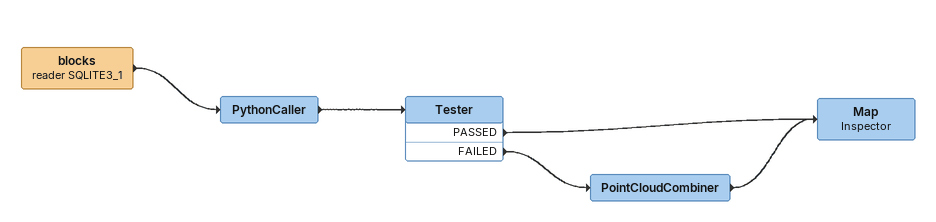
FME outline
blocks (reader SQLITE3_1)
    -> PythonCaller
PythonCaller
    -> Tester
Tester
    PASSED -> Map
    FAILED -> PointCloudCombiner
PointCloudCombiner
    -> Map
Map: Inspector
